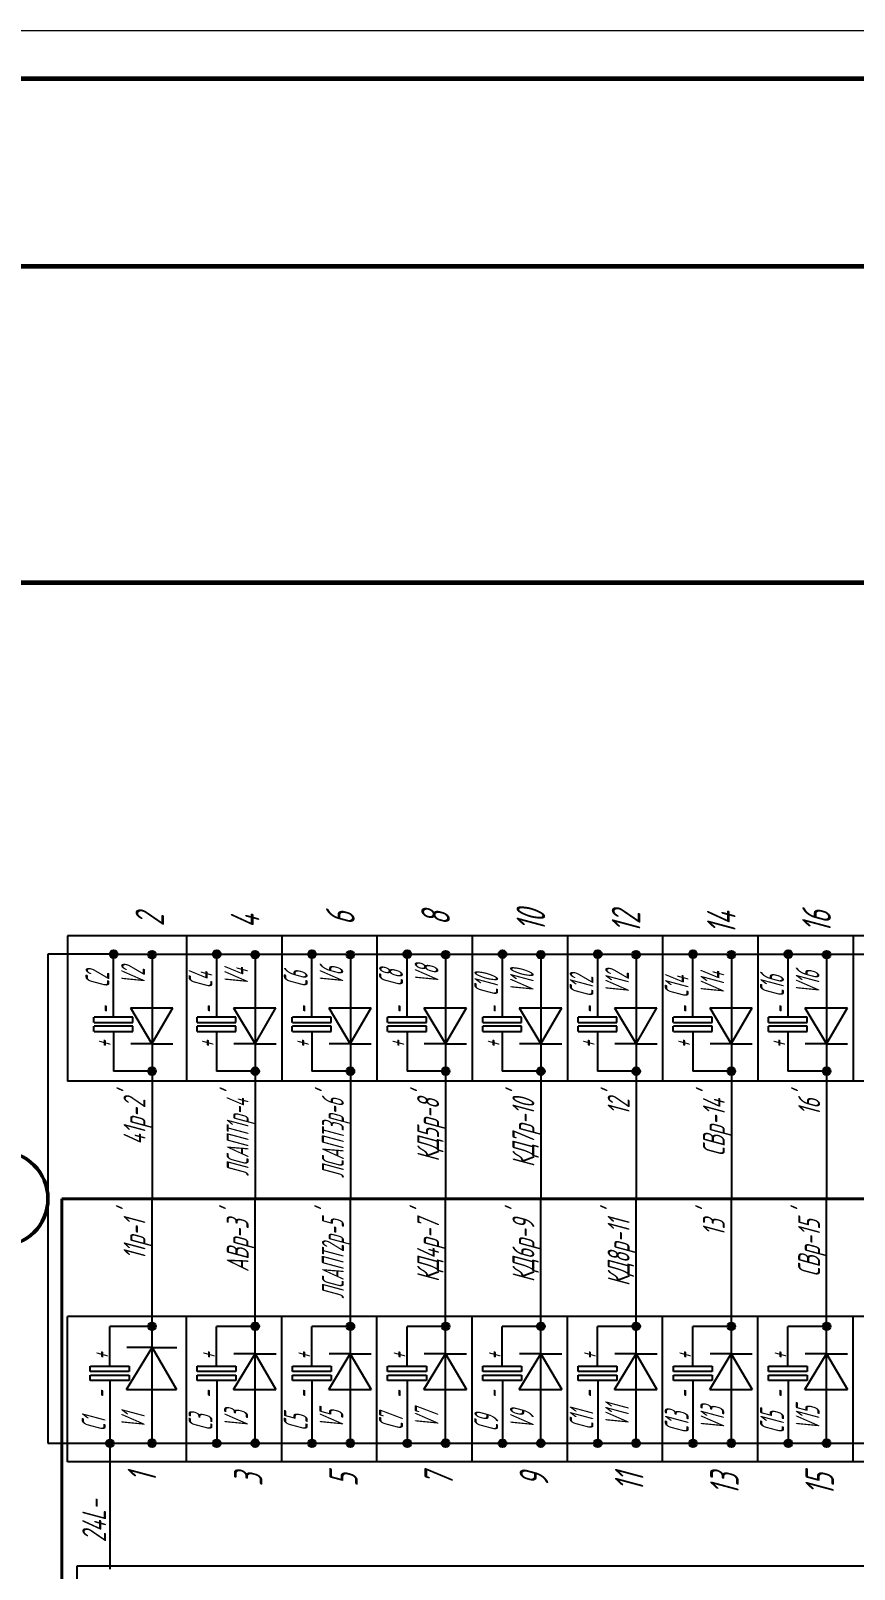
# Model space of a CAD drawing. Header units: millimetres. Extents: x -680 to 9204, y -4430 to 7779.
# Drawn here: x 3465.2 to 3551.6, y -104.7 to 56.9 of the extents above; entities that cross this region are included whole.
import ezdxf
from ezdxf.enums import TextEntityAlignment as Align

# ---------------------------------------------------------------- set-up
doc = ezdxf.new("R2010")
doc.units = ezdxf.units.MM
for name, color, linetype, lineweight in [('Датчики', 31, 'Continuous', 50), ('Толст.рамка', 7, 'Continuous', 60), ('Тонк.рамка', 10, 'Continuous', 20)]:
    doc.layers.add(name, color=color, linetype=linetype, lineweight=lineweight)
doc.layers.add('ТЕКСТ', color=2, linetype='Continuous')
doc.styles.add('Simplex', font='simplex.shx', dxfattribs={"width": 0.7, "oblique": 15})

msp = doc.modelspace()

# ---------------------------------------------------------------- hatches: boundary and pattern name
h = msp.add_hatch(color=256)
edge = h.paths.add_edge_path()
edge.add_arc((3473.881, -40.125), 0.412, 0, 360)
h = msp.add_hatch(color=256)
edge = h.paths.add_edge_path()
edge.add_arc((3477.91, -40.173), 0.412, 0, 360)
h = msp.add_hatch(color=256)
edge = h.paths.add_edge_path()
edge.add_arc((3484.708, -40.125), 0.412, 0, 360)
h = msp.add_hatch(color=256)
edge = h.paths.add_edge_path()
edge.add_arc((3488.736, -40.173), 0.412, 0, 360)
h = msp.add_hatch(color=256)
edge = h.paths.add_edge_path()
edge.add_arc((3494.708, -40.125), 0.412, 0, 360)
h = msp.add_hatch(color=256)
edge = h.paths.add_edge_path()
edge.add_arc((3498.736, -40.173), 0.412, 0, 360)
h = msp.add_hatch(color=256)
edge = h.paths.add_edge_path()
edge.add_arc((3504.708, -40.125), 0.412, 0, 360)
h = msp.add_hatch(color=256)
edge = h.paths.add_edge_path()
edge.add_arc((3508.736, -40.173), 0.412, 0, 360)
h = msp.add_hatch(color=256)
edge = h.paths.add_edge_path()
edge.add_arc((3514.708, -40.125), 0.412, 0, 360)
h = msp.add_hatch(color=256)
edge = h.paths.add_edge_path()
edge.add_arc((3518.736, -40.173), 0.412, 0, 360)
h = msp.add_hatch(color=256)
edge = h.paths.add_edge_path()
edge.add_arc((3524.708, -40.125), 0.412, 0, 360)
h = msp.add_hatch(color=256)
edge = h.paths.add_edge_path()
edge.add_arc((3528.736, -40.173), 0.412, 0, 360)
h = msp.add_hatch(color=256)
edge = h.paths.add_edge_path()
edge.add_arc((3534.708, -40.125), 0.412, 0, 360)
h = msp.add_hatch(color=256)
edge = h.paths.add_edge_path()
edge.add_arc((3538.736, -40.173), 0.412, 0, 360)
h = msp.add_hatch(color=256)
edge = h.paths.add_edge_path()
edge.add_arc((3544.708, -40.125), 0.412, 0, 360)
h = msp.add_hatch(color=256)
edge = h.paths.add_edge_path()
edge.add_arc((3548.736, -40.173), 0.412, 0, 360)
h = msp.add_hatch(color=256)
edge = h.paths.add_edge_path()
edge.add_arc((3477.913, -52.416), 0.412, 0, 360)
h = msp.add_hatch(color=256)
edge = h.paths.add_edge_path()
edge.add_arc((3488.739, -52.416), 0.412, 0, 360)
h = msp.add_hatch(color=256)
edge = h.paths.add_edge_path()
edge.add_arc((3498.739, -52.416), 0.412, 0, 360)
h = msp.add_hatch(color=256)
edge = h.paths.add_edge_path()
edge.add_arc((3508.739, -52.416), 0.412, 0, 360)
h = msp.add_hatch(color=256)
edge = h.paths.add_edge_path()
edge.add_arc((3518.739, -52.416), 0.412, 0, 360)
h = msp.add_hatch(color=256)
edge = h.paths.add_edge_path()
edge.add_arc((3528.739, -52.416), 0.412, 0, 360)
h = msp.add_hatch(color=256)
edge = h.paths.add_edge_path()
edge.add_arc((3538.739, -52.416), 0.412, 0, 360)
h = msp.add_hatch(color=256)
edge = h.paths.add_edge_path()
edge.add_arc((3548.739, -52.416), 0.412, 0, 360)
h = msp.add_hatch(color=256)
edge = h.paths.add_edge_path()
edge.add_arc((3477.913, -79.206), 0.412, 0, 360)
h = msp.add_hatch(color=256)
edge = h.paths.add_edge_path()
edge.add_arc((3488.739, -79.206), 0.412, 0, 360)
h = msp.add_hatch(color=256)
edge = h.paths.add_edge_path()
edge.add_arc((3498.739, -79.206), 0.412, 0, 360)
h = msp.add_hatch(color=256)
edge = h.paths.add_edge_path()
edge.add_arc((3508.739, -79.206), 0.412, 0, 360)
h = msp.add_hatch(color=256)
edge = h.paths.add_edge_path()
edge.add_arc((3518.739, -79.206), 0.412, 0, 360)
h = msp.add_hatch(color=256)
edge = h.paths.add_edge_path()
edge.add_arc((3528.739, -79.206), 0.412, 0, 360)
h = msp.add_hatch(color=256)
edge = h.paths.add_edge_path()
edge.add_arc((3538.739, -79.206), 0.412, 0, 360)
h = msp.add_hatch(color=256)
edge = h.paths.add_edge_path()
edge.add_arc((3548.739, -79.206), 0.412, 0, 360)
h = msp.add_hatch(color=256)
edge = h.paths.add_edge_path()
edge.add_arc((3473.491, -91.497), 0.412, 0, 360)
h = msp.add_hatch(color=256)
edge = h.paths.add_edge_path()
edge.add_arc((3477.91, -91.484), 0.412, 0, 360)
h = msp.add_hatch(color=256)
edge = h.paths.add_edge_path()
edge.add_arc((3484.708, -91.497), 0.412, 0, 360)
h = msp.add_hatch(color=256)
edge = h.paths.add_edge_path()
edge.add_arc((3488.736, -91.484), 0.412, 0, 360)
h = msp.add_hatch(color=256)
edge = h.paths.add_edge_path()
edge.add_arc((3494.708, -91.497), 0.412, 0, 360)
h = msp.add_hatch(color=256)
edge = h.paths.add_edge_path()
edge.add_arc((3498.736, -91.484), 0.412, 0, 360)
h = msp.add_hatch(color=256)
edge = h.paths.add_edge_path()
edge.add_arc((3504.708, -91.497), 0.412, 0, 360)
h = msp.add_hatch(color=256)
edge = h.paths.add_edge_path()
edge.add_arc((3508.736, -91.484), 0.412, 0, 360)
h = msp.add_hatch(color=256)
edge = h.paths.add_edge_path()
edge.add_arc((3514.708, -91.497), 0.412, 0, 360)
h = msp.add_hatch(color=256)
edge = h.paths.add_edge_path()
edge.add_arc((3518.736, -91.484), 0.412, 0, 360)
h = msp.add_hatch(color=256)
edge = h.paths.add_edge_path()
edge.add_arc((3524.708, -91.497), 0.412, 0, 360)
h = msp.add_hatch(color=256)
edge = h.paths.add_edge_path()
edge.add_arc((3528.736, -91.484), 0.412, 0, 360)
h = msp.add_hatch(color=256)
edge = h.paths.add_edge_path()
edge.add_arc((3534.708, -91.497), 0.412, 0, 360)
h = msp.add_hatch(color=256)
edge = h.paths.add_edge_path()
edge.add_arc((3538.736, -91.484), 0.412, 0, 360)
h = msp.add_hatch(color=256)
edge = h.paths.add_edge_path()
edge.add_arc((3544.708, -91.497), 0.412, 0, 360)
h = msp.add_hatch(color=256)
edge = h.paths.add_edge_path()
edge.add_arc((3548.736, -91.484), 0.412, 0, 360)

# ---------------------------------------------------------------- linework, layer by layer
at = {"color": 5, "lineweight": 60}
for p, q in [((3419.757, 32.142), (4603.156, 32.142)), ((4603.156, -1.118), (3419.757, -1.118))]:
    msp.add_line(p, q, dxfattribs=at)
at = {"color": 30}
for p, q in [((4111.524, -38.191), (3469.054, -38.191)), ((3469.054, -38.191), (3469.054, -53.443)), ((3481.524, -38.191), (3481.524, -53.443)), ((3491.524, -38.191), (3491.524, -53.443)), ((3501.524, -38.191), (3501.524, -53.443)), ((3511.524, -38.191), (3511.524, -53.443)), ((3521.524, -38.191), (3521.524, -53.443)), ((3531.524, -38.191), (3531.524, -53.443)), ((3541.524, -38.191), (3541.524, -53.443)), ((3551.524, -38.191), (3551.524, -53.443)), ((4111.524, -53.443), (3469.054, -53.443)), ((4111.524, -78.179), (3469.054, -78.179)), ((3481.524, -93.43), (3481.524, -78.179)), ((3491.524, -93.43), (3491.524, -78.179)), ((3501.524, -93.43), (3501.524, -78.179)), ((3511.524, -93.43), (3511.524, -78.179)), ((3521.524, -93.43), (3521.524, -78.179)), ((3531.524, -93.43), (3531.524, -78.179)), ((3541.524, -93.43), (3541.524, -78.179)), ((3551.524, -93.43), (3551.524, -78.179)), ((4111.524, -93.43), (3469.054, -93.43))]:
    msp.add_line(p, q, dxfattribs=at)
for p, q in [((3473.491, -40.134), (3466.982, -40.134)), ((3466.982, -40.134), (3466.982, -91.487)), ((3473.881, -46.725), (3473.881, -40.134)), ((3477.91, -40.137), (3477.91, -65.811)), ((3484.708, -46.725), (3484.708, -40.134)), ((3488.736, -40.137), (3488.736, -65.811)), ((3494.708, -46.725), (3494.708, -40.134)), ((3498.736, -40.137), (3498.736, -65.811)), ((3504.708, -46.725), (3504.708, -40.134)), ((3508.736, -40.137), (3508.736, -65.811)), ((3514.708, -46.725), (3514.708, -40.134)), ((3518.736, -40.137), (3518.736, -65.811)), ((3524.708, -46.725), (3524.708, -40.134)), ((3528.736, -40.137), (3528.736, -65.811)), ((3534.708, -46.725), (3534.708, -40.134)), ((3538.736, -40.137), (3538.736, -65.811)), ((3544.708, -46.725), (3544.708, -40.134)), ((3548.736, -40.137), (3548.736, -65.811)), ((3471.817, -47.292), (3471.817, -46.725)), ((3475.887, -46.725), (3471.822, -46.725)), ((3475.641, -45.765), (3477.904, -49.522)), ((3475.641, -45.765), (3480.101, -45.765)), ((3475.887, -47.292), (3475.887, -46.725)), ((3477.904, -49.522), (3480.101, -45.765)), ((3482.643, -47.292), (3482.643, -46.725)), ((3486.714, -46.725), (3482.648, -46.725)), ((3486.467, -45.765), (3488.73, -49.522)), ((3486.467, -45.765), (3490.928, -45.765)), ((3486.714, -47.292), (3486.714, -46.725)), ((3488.73, -49.522), (3490.928, -45.765)), ((3492.643, -47.292), (3492.643, -46.725)), ((3496.714, -46.725), (3492.648, -46.725)), ((3496.467, -45.765), (3498.73, -49.522)), ((3496.467, -45.765), (3500.928, -45.765)), ((3496.714, -47.292), (3496.714, -46.725)), ((3498.73, -49.522), (3500.928, -45.765)), ((3502.643, -47.292), (3502.643, -46.725)), ((3506.714, -46.725), (3502.648, -46.725)), ((3506.467, -45.765), (3508.73, -49.522)), ((3506.467, -45.765), (3510.928, -45.765)), ((3506.714, -47.292), (3506.714, -46.725)), ((3508.73, -49.522), (3510.928, -45.765)), ((3512.643, -47.292), (3512.643, -46.725)), ((3516.714, -46.725), (3512.648, -46.725)), ((3516.467, -45.765), (3518.73, -49.522)), ((3516.467, -45.765), (3520.928, -45.765)), ((3516.714, -47.292), (3516.714, -46.725)), ((3518.73, -49.522), (3520.928, -45.765)), ((3522.643, -47.292), (3522.643, -46.725)), ((3526.714, -46.725), (3522.648, -46.725)), ((3526.467, -45.765), (3528.73, -49.522)), ((3526.467, -45.765), (3530.928, -45.765)), ((3526.714, -47.292), (3526.714, -46.725)), ((3528.73, -49.522), (3530.928, -45.765)), ((3532.643, -47.292), (3532.643, -46.725)), ((3536.714, -46.725), (3532.648, -46.725)), ((3536.467, -45.765), (3538.73, -49.522)), ((3536.467, -45.765), (3540.928, -45.765)), ((3536.714, -47.292), (3536.714, -46.725)), ((3538.73, -49.522), (3540.928, -45.765)), ((3542.643, -47.292), (3542.643, -46.725)), ((3546.714, -46.725), (3542.648, -46.725)), ((3546.467, -45.765), (3548.73, -49.522)), ((3546.467, -45.765), (3550.928, -45.765)), ((3546.714, -47.292), (3546.714, -46.725)), ((3548.73, -49.522), (3550.928, -45.765)), ((3471.817, -48.243), (3471.817, -47.675)), ((3475.887, -47.675), (3471.822, -47.675)), ((3471.827, -47.292), (3475.887, -47.292)), ((3471.827, -48.243), (3475.887, -48.243)), ((3475.887, -48.243), (3475.887, -47.675)), ((3482.643, -48.243), (3482.643, -47.675)), ((3486.714, -47.675), (3482.648, -47.675)), ((3482.653, -47.292), (3486.714, -47.292)), ((3482.653, -48.243), (3486.714, -48.243)), ((3486.714, -48.243), (3486.714, -47.675)), ((3492.643, -48.243), (3492.643, -47.675)), ((3496.714, -47.675), (3492.648, -47.675)), ((3492.653, -47.292), (3496.714, -47.292)), ((3492.653, -48.243), (3496.714, -48.243)), ((3496.714, -48.243), (3496.714, -47.675)), ((3502.643, -48.243), (3502.643, -47.675)), ((3506.714, -47.675), (3502.648, -47.675)), ((3502.653, -47.292), (3506.714, -47.292)), ((3502.653, -48.243), (3506.714, -48.243)), ((3506.714, -48.243), (3506.714, -47.675)), ((3512.643, -48.243), (3512.643, -47.675)), ((3516.714, -47.675), (3512.648, -47.675)), ((3512.653, -47.292), (3516.714, -47.292)), ((3512.653, -48.243), (3516.714, -48.243)), ((3516.714, -48.243), (3516.714, -47.675)), ((3522.643, -48.243), (3522.643, -47.675)), ((3526.714, -47.675), (3522.648, -47.675)), ((3522.653, -47.292), (3526.714, -47.292)), ((3522.653, -48.243), (3526.714, -48.243)), ((3526.714, -48.243), (3526.714, -47.675)), ((3532.643, -48.243), (3532.643, -47.675)), ((3536.714, -47.675), (3532.648, -47.675)), ((3532.653, -47.292), (3536.714, -47.292)), ((3532.653, -48.243), (3536.714, -48.243)), ((3536.714, -48.243), (3536.714, -47.675)), ((3542.643, -48.243), (3542.643, -47.675)), ((3546.714, -47.675), (3542.648, -47.675)), ((3542.653, -47.292), (3546.714, -47.292)), ((3542.653, -48.243), (3546.714, -48.243)), ((3546.714, -48.243), (3546.714, -47.675)), ((3477.904, -49.522), (3475.67, -49.522)), ((3477.904, -49.522), (3480.107, -49.522)), ((3488.73, -49.522), (3486.496, -49.522)), ((3488.73, -49.522), (3490.933, -49.522)), ((3498.73, -49.522), (3496.496, -49.522)), ((3498.73, -49.522), (3500.933, -49.522)), ((3508.73, -49.522), (3506.496, -49.522)), ((3508.73, -49.522), (3510.933, -49.522)), ((3518.73, -49.522), (3516.496, -49.522)), ((3518.73, -49.522), (3520.933, -49.522)), ((3528.73, -49.522), (3526.496, -49.522)), ((3528.73, -49.522), (3530.933, -49.522)), ((3538.73, -49.522), (3536.496, -49.522)), ((3538.73, -49.522), (3540.933, -49.522)), ((3548.73, -49.522), (3546.496, -49.522)), ((3548.73, -49.522), (3550.933, -49.522)), ((3477.91, -52.407), (3473.857, -52.407)), ((3488.736, -52.407), (3484.683, -52.407)), ((3498.736, -52.407), (3494.683, -52.407)), ((3508.736, -52.407), (3504.683, -52.407)), ((3518.736, -52.407), (3514.683, -52.407)), ((3528.736, -52.407), (3524.683, -52.407)), ((3538.736, -52.407), (3534.683, -52.407)), ((3548.736, -52.407), (3544.683, -52.407)), ((3477.91, -91.484), (3477.91, -65.811)), ((3488.736, -91.484), (3488.736, -65.811)), ((3498.736, -91.484), (3498.736, -65.811)), ((3508.736, -91.484), (3508.736, -65.811)), ((3518.736, -91.484), (3518.736, -65.811)), ((3528.736, -91.484), (3528.736, -65.811)), ((3538.736, -91.484), (3538.736, -65.811)), ((3548.736, -91.484), (3548.736, -65.811)), ((3477.91, -79.214), (3473.467, -79.214)), ((3488.736, -79.214), (3484.683, -79.214)), ((3498.736, -79.214), (3494.683, -79.214)), ((3508.736, -79.214), (3504.683, -79.214)), ((3518.736, -79.214), (3514.683, -79.214)), ((3528.736, -79.214), (3524.683, -79.214)), ((3538.736, -79.214), (3534.683, -79.214)), ((3548.736, -79.214), (3544.683, -79.214)), ((3475.244, -85.857), (3477.91, -81.431)), ((3477.91, -81.431), (3475.278, -81.431)), ((3477.91, -81.431), (3480.498, -85.857)), ((3477.91, -81.431), (3480.504, -81.431)), ((3486.467, -85.857), (3488.73, -82.1)), ((3488.73, -82.1), (3486.496, -82.1)), ((3488.73, -82.1), (3490.928, -85.857)), ((3488.73, -82.1), (3490.933, -82.1)), ((3496.467, -85.857), (3498.73, -82.1)), ((3498.73, -82.1), (3496.496, -82.1)), ((3498.73, -82.1), (3500.928, -85.857)), ((3498.73, -82.1), (3500.933, -82.1)), ((3506.467, -85.857), (3508.73, -82.1)), ((3508.73, -82.1), (3506.496, -82.1)), ((3508.73, -82.1), (3510.928, -85.857)), ((3508.73, -82.1), (3510.933, -82.1)), ((3516.467, -85.857), (3518.73, -82.1)), ((3518.73, -82.1), (3516.496, -82.1)), ((3518.73, -82.1), (3520.928, -85.857)), ((3518.73, -82.1), (3520.933, -82.1)), ((3526.467, -85.857), (3528.73, -82.1)), ((3528.73, -82.1), (3526.496, -82.1)), ((3528.73, -82.1), (3530.928, -85.857)), ((3528.73, -82.1), (3530.933, -82.1)), ((3536.467, -85.857), (3538.73, -82.1)), ((3538.73, -82.1), (3536.496, -82.1)), ((3538.73, -82.1), (3540.928, -85.857)), ((3538.73, -82.1), (3540.933, -82.1)), ((3546.467, -85.857), (3548.73, -82.1)), ((3548.73, -82.1), (3546.496, -82.1)), ((3548.73, -82.1), (3550.928, -85.857)), ((3548.73, -82.1), (3550.933, -82.1)), ((3471.431, -83.946), (3471.431, -83.379)), ((3475.497, -83.946), (3471.431, -83.946)), ((3471.436, -83.379), (3475.497, -83.379)), ((3475.497, -83.379), (3475.497, -83.946)), ((3482.648, -83.946), (3482.648, -83.379)), ((3486.714, -83.946), (3482.648, -83.946)), ((3482.653, -83.379), (3486.714, -83.379)), ((3486.714, -83.379), (3486.714, -83.946)), ((3486.714, -83.379), (3486.714, -83.946)), ((3492.648, -83.946), (3492.648, -83.379)), ((3496.714, -83.946), (3492.648, -83.946)), ((3492.653, -83.379), (3496.714, -83.379)), ((3496.714, -83.379), (3496.714, -83.946)), ((3496.714, -83.379), (3496.714, -83.946)), ((3502.648, -83.946), (3502.648, -83.379)), ((3506.714, -83.946), (3502.648, -83.946)), ((3502.653, -83.379), (3506.714, -83.379)), ((3506.714, -83.379), (3506.714, -83.946)), ((3506.714, -83.379), (3506.714, -83.946)), ((3512.648, -83.946), (3512.648, -83.379)), ((3516.714, -83.946), (3512.648, -83.946)), ((3512.653, -83.379), (3516.714, -83.379)), ((3516.714, -83.379), (3516.714, -83.946)), ((3516.714, -83.379), (3516.714, -83.946)), ((3522.648, -83.946), (3522.648, -83.379)), ((3526.714, -83.946), (3522.648, -83.946)), ((3522.653, -83.379), (3526.714, -83.379)), ((3526.714, -83.379), (3526.714, -83.946)), ((3526.714, -83.379), (3526.714, -83.946)), ((3532.648, -83.946), (3532.648, -83.379)), ((3536.714, -83.946), (3532.648, -83.946)), ((3532.653, -83.379), (3536.714, -83.379)), ((3536.714, -83.379), (3536.714, -83.946)), ((3536.714, -83.379), (3536.714, -83.946)), ((3542.648, -83.946), (3542.648, -83.379)), ((3546.714, -83.946), (3542.648, -83.946)), ((3542.653, -83.379), (3546.714, -83.379)), ((3546.714, -83.379), (3546.714, -83.946)), ((3546.714, -83.379), (3546.714, -83.946)), ((3471.431, -84.897), (3471.431, -84.329)), ((3475.497, -84.897), (3471.431, -84.897)), ((3471.436, -84.329), (3475.497, -84.329)), ((3473.491, -84.897), (3473.491, -91.487)), ((3475.497, -84.329), (3475.497, -84.897)), ((3482.648, -84.897), (3482.648, -84.329)), ((3486.714, -84.897), (3482.648, -84.897)), ((3482.653, -84.329), (3486.714, -84.329)), ((3484.708, -84.897), (3484.708, -91.487)), ((3486.714, -84.329), (3486.714, -84.897)), ((3486.714, -84.329), (3486.714, -84.897)), ((3492.648, -84.897), (3492.648, -84.329)), ((3496.714, -84.897), (3492.648, -84.897)), ((3492.653, -84.329), (3496.714, -84.329)), ((3494.708, -84.897), (3494.708, -91.487)), ((3496.714, -84.329), (3496.714, -84.897)), ((3496.714, -84.329), (3496.714, -84.897)), ((3502.648, -84.897), (3502.648, -84.329)), ((3506.714, -84.897), (3502.648, -84.897)), ((3502.653, -84.329), (3506.714, -84.329)), ((3504.708, -84.897), (3504.708, -91.487)), ((3506.714, -84.329), (3506.714, -84.897)), ((3506.714, -84.329), (3506.714, -84.897)), ((3512.648, -84.897), (3512.648, -84.329)), ((3516.714, -84.897), (3512.648, -84.897)), ((3512.653, -84.329), (3516.714, -84.329)), ((3514.708, -84.897), (3514.708, -91.487)), ((3516.714, -84.329), (3516.714, -84.897)), ((3516.714, -84.329), (3516.714, -84.897)), ((3522.648, -84.897), (3522.648, -84.329)), ((3526.714, -84.897), (3522.648, -84.897)), ((3522.653, -84.329), (3526.714, -84.329)), ((3524.708, -84.897), (3524.708, -91.487)), ((3526.714, -84.329), (3526.714, -84.897)), ((3526.714, -84.329), (3526.714, -84.897)), ((3532.648, -84.897), (3532.648, -84.329)), ((3536.714, -84.897), (3532.648, -84.897)), ((3532.653, -84.329), (3536.714, -84.329)), ((3534.708, -84.897), (3534.708, -91.487)), ((3536.714, -84.329), (3536.714, -84.897)), ((3536.714, -84.329), (3536.714, -84.897)), ((3542.648, -84.897), (3542.648, -84.329)), ((3546.714, -84.897), (3542.648, -84.897)), ((3542.653, -84.329), (3546.714, -84.329)), ((3544.708, -84.897), (3544.708, -91.487)), ((3546.714, -84.329), (3546.714, -84.897)), ((3546.714, -84.329), (3546.714, -84.897)), ((3475.244, -85.857), (3480.498, -85.857)), ((3486.467, -85.857), (3490.928, -85.857)), ((3496.467, -85.857), (3500.928, -85.857)), ((3506.467, -85.857), (3510.928, -85.857)), ((3516.467, -85.857), (3520.928, -85.857)), ((3526.467, -85.857), (3530.928, -85.857)), ((3536.467, -85.857), (3540.928, -85.857)), ((3546.467, -85.857), (3550.928, -85.857)), ((3470.037, -104.345), (3624.433, -104.345))]:
    msp.add_line(p, q)
at = {"color": 0}
for p, q in [((3473.491, -40.134), (4108.736, -40.136)), ((3473.857, -48.243), (3473.857, -52.407)), ((3484.683, -48.243), (3484.683, -52.407)), ((3494.683, -48.243), (3494.683, -52.407)), ((3504.683, -48.243), (3504.683, -52.407)), ((3514.683, -48.243), (3514.683, -52.407)), ((3524.683, -48.243), (3524.683, -52.407)), ((3534.683, -48.243), (3534.683, -52.407)), ((3544.683, -48.243), (3544.683, -52.407)), ((3473.466, -83.379), (3473.466, -79.214)), ((3484.683, -83.379), (3484.683, -79.214)), ((3494.683, -83.379), (3494.683, -79.214)), ((3504.683, -83.379), (3504.683, -79.214)), ((3514.683, -83.379), (3514.683, -79.214)), ((3524.683, -83.379), (3524.683, -79.214)), ((3534.683, -83.379), (3534.683, -79.214)), ((3544.683, -83.379), (3544.683, -79.214)), ((3466.982, -91.487), (4108.736, -91.484)), ((3473.491, -91.497), (3473.491, -104.718))]:
    msp.add_line(p, q, dxfattribs=at)
at = {"color": 1, "lineweight": 40}
for p, q in [((3468.445, -141.166), (3468.445, -65.811)), ((3468.445, -65.811), (4108.736, -65.811))]:
    msp.add_line(p, q, dxfattribs=at)
at = {"color": 30, "lineweight": -3}
msp.add_line((3469.054, -93.43), (3469.054, -78.179), dxfattribs=at)
at = {"lineweight": -3}
msp.add_line((3470.037, -107.125), (3470.037, -104.345), dxfattribs=at)
for centre in [(3473.881, -40.125), (3477.91, -40.173), (3484.708, -40.125), (3488.736, -40.173), (3494.708, -40.125), (3498.736, -40.173), (3504.708, -40.125), (3508.736, -40.173), (3514.708, -40.125), (3518.736, -40.173), (3524.708, -40.125), (3528.736, -40.173), (3534.708, -40.125), (3538.736, -40.173), (3544.708, -40.125), (3548.736, -40.173), (3477.913, -52.416), (3488.739, -52.416), (3498.739, -52.416), (3508.739, -52.416), (3518.739, -52.416), (3528.739, -52.416), (3538.739, -52.416), (3548.739, -52.416), (3477.913, -79.206), (3488.739, -79.206), (3498.739, -79.206), (3508.739, -79.206), (3518.739, -79.206), (3528.739, -79.206), (3538.739, -79.206), (3548.739, -79.206), (3473.491, -91.497), (3477.91, -91.484), (3484.708, -91.497), (3488.736, -91.484), (3494.708, -91.497), (3498.736, -91.484), (3504.708, -91.497), (3508.736, -91.484), (3514.708, -91.497), (3518.736, -91.484), (3524.708, -91.497), (3528.736, -91.484), (3534.708, -91.497), (3538.736, -91.484), (3544.708, -91.497), (3548.736, -91.484)]:
    msp.add_circle(centre, 0.412)
at = {"layer": 'Датчики'}
msp.add_circle((3461.982, -65.811), 5, dxfattribs=at)
at = {"layer": 'Толст.рамка'}
msp.add_line((3394.549, 51.855), (4629.655, 51.855), dxfattribs=at)
at = {"layer": 'Тонк.рамка'}
msp.add_line((4634.655, 56.855), (3374.549, 56.855), dxfattribs=at)

# ---------------------------------------------------------------- texts
at = {"layer": 'ТЕКСТ', "style": 'Simplex', "oblique": 15}
for s, height, width, p in [('2', 3, 0.6, (3479.184, -37.204)), ('6', 3, 0.6, (3499.184, -37.069)), ('8', 3, 0.6, (3509.184, -37.1)), ('10', 3, 0.6, (3519.184, -37.735)), ('12', 3, 0.6, (3529.184, -37.913)), ('14', 3, 0.6, (3539.184, -38.033)), ('16', 3, 0.6, (3549.184, -37.882)), ('4', 3, 0.6, (3489.184, -37.4)), ('С2', 2.5, 0.45, (3473.433, -43.622)), ('V2', 2.5, 0.45, (3477.166, -43.449)), ('С4', 2.5, 0.45, (3484.259, -43.702)), ('V4', 2.5, 0.45, (3487.993, -43.529)), ('С6', 2.5, 0.45, (3494.259, -43.601)), ('V6', 2.5, 0.45, (3497.993, -43.428)), ('С8', 2.5, 0.45, (3504.259, -43.502)), ('V8', 2.5, 0.45, (3507.993, -43.329)), ('С10', 2.5, 0.45, (3514.259, -44.503)), ('V10', 2.5, 0.45, (3517.993, -44.33)), ('С12', 2.5, 0.45, (3524.259, -44.622)), ('V12', 2.5, 0.45, (3527.993, -44.449)), ('V14', 2.5, 0.45, (3537.993, -44.529)), ('С16', 2.5, 0.45, (3544.259, -44.601)), ('V16', 2.5, 0.45, (3547.993, -44.428)), ('С14', 2.5, 0.45, (3534.259, -44.702)), ('-', 2.5, 0.45, (3474.055, -46.474)), ('-', 2.5, 0.45, (3484.881, -46.474)), ('-', 2.5, 0.45, (3494.881, -46.474)), ('-', 2.5, 0.45, (3504.881, -46.474)), ('-', 2.5, 0.45, (3514.881, -46.474)), ('-', 2.5, 0.45, (3524.881, -46.474)), ('-', 2.5, 0.45, (3534.881, -46.474)), ('-', 2.5, 0.45, (3544.881, -46.474)), ('+', 2.5, 0.45, (3473.933, -50.086)), ('+', 2.5, 0.45, (3484.76, -50.086)), ('+', 2.5, 0.45, (3494.76, -50.086)), ('+', 2.5, 0.45, (3504.76, -50.086)), ('+', 2.5, 0.45, (3514.76, -50.086)), ('+', 2.5, 0.45, (3524.76, -50.086)), ('+', 2.5, 0.45, (3534.76, -50.086)), ('+', 2.5, 0.45, (3544.76, -50.086)), ("'", 2.5, 0.6, (3477.172, -55.245)), ("'", 2.5, 0.6, (3487.998, -55.245)), ("'", 2.5, 0.6, (3497.998, -55.245)), ("'", 2.5, 0.6, (3507.998, -55.245)), ("'", 2.5, 0.6, (3517.998, -55.245)), ("'", 2.5, 0.6, (3527.998, -55.245)), ("'", 2.5, 0.6, (3537.998, -55.245)), ("'", 2.5, 0.6, (3547.998, -55.245)), ("'", 2.5, 0.6, (3477.099, -67.62)), ("'", 2.5, 0.6, (3487.925, -67.62)), ("'", 2.5, 0.6, (3497.925, -67.62)), ("'", 2.5, 0.6, (3507.925, -67.62)), ("'", 2.5, 0.6, (3517.925, -67.62)), ("'", 2.5, 0.6, (3527.925, -67.62)), ("'", 2.5, 0.6, (3537.925, -67.62)), ("'", 2.5, 0.6, (3547.925, -67.62)), ('+', 2.5, 0.45, (3473.664, -82.823)), ('+', 2.5, 0.45, (3484.881, -82.823)), ('+', 2.5, 0.45, (3494.881, -82.823)), ('+', 2.5, 0.45, (3504.881, -82.823)), ('+', 2.5, 0.45, (3514.881, -82.823)), ('+', 2.5, 0.45, (3524.881, -82.823)), ('+', 2.5, 0.45, (3534.881, -82.823)), ('+', 2.5, 0.45, (3544.881, -82.823)), ('-', 2.5, 0.45, (3473.664, -86.857)), ('-', 2.5, 0.45, (3484.881, -86.857)), ('-', 2.5, 0.45, (3494.881, -86.857)), ('-', 2.5, 0.45, (3504.881, -86.857)), ('-', 2.5, 0.45, (3514.881, -86.857)), ('-', 2.5, 0.45, (3524.881, -86.857)), ('V11', 2.5, 0.45, (3527.993, -89.801)), ('-', 2.5, 0.45, (3534.881, -86.857)), ('-', 2.5, 0.45, (3544.881, -86.857)), ('V15', 2.5, 0.45, (3547.993, -90.193)), ('С1', 2.5, 0.45, (3473.042, -90.207)), ('V1', 2.5, 0.45, (3477.166, -90.034)), ('С3', 2.5, 0.45, (3484.259, -90.17)), ('V3', 2.5, 0.45, (3487.993, -89.996)), ('С5', 2.5, 0.45, (3494.259, -90.17)), ('V5', 2.5, 0.45, (3497.993, -89.996)), ('С7', 2.5, 0.45, (3504.259, -90.087)), ('V7', 2.5, 0.45, (3507.993, -89.914)), ('С9', 2.5, 0.45, (3514.259, -90.23)), ('V9', 2.5, 0.45, (3517.993, -90.057)), ('С11', 2.5, 0.45, (3524.259, -90.067)), ('С13', 2.5, 0.45, (3534.259, -90.459)), ('V13', 2.5, 0.45, (3537.993, -90.193)), ('С15', 2.5, 0.45, (3544.259, -90.459)), ('24L-', 2.5, 0.6, (3473.092, -101.894))]:
    msp.add_text(s, height=height, rotation=90, dxfattribs=dict(at, width=width)).set_placement(p)
for s, height, width, p in [('41p-2', 2.3, 0.6, (3477.225, -55.327)), ('КД5p-8', 2.3, 0.6, (3508.052, -55.327)), ('12', 2.3, 0.6, (3528.052, -55.327)), ('ЛСАПТ1p-4', 2.3, 0.5, (3488.052, -55.327)), ('ЛСАПТ3p-6', 2.3, 0.5, (3498.052, -55.327)), ('КД7p-10', 2.3, 0.6, (3518.052, -55.327)), ('СВp-14', 2.3, 0.6, (3538.052, -55.327)), ('16', 2.3, 0.6, (3548.052, -55.327)), ('11p-1', 2.3, 0.6, (3477.225, -68.015)), ('АВр-3', 2.3, 0.6, (3488.052, -68.015)), ('ЛСАПТ2p-5', 2.3, 0.5, (3498.052, -68.015)), ('КД4p-7', 2.3, 0.6, (3508.052, -68.015)), ('КД6p-9', 2.3, 0.6, (3518.052, -68.015)), ('КД8p-11', 2.3, 0.6, (3528.052, -68.015)), ('13', 2.3, 0.6, (3538.052, -68.015)), ('СВp-15', 2.3, 0.6, (3548.052, -68.015)), ('1', 3, 0.6, (3478.358, -94.685)), ('3', 3, 0.6, (3489.514, -94.685)), ('5', 3, 0.6, (3499.514, -94.685)), ('7', 3, 0.6, (3509.514, -94.685)), ('9', 3, 0.6, (3519.514, -94.685)), ('11', 3, 0.6, (3529.514, -94.685)), ('13', 3, 0.6, (3539.514, -94.685)), ('15', 3, 0.6, (3549.514, -94.685))]:
    msp.add_text(s, height=height, rotation=90, dxfattribs=dict(at, width=width)).set_placement(p, align=Align.RIGHT)

doc.saveas('drawing.dxf')
